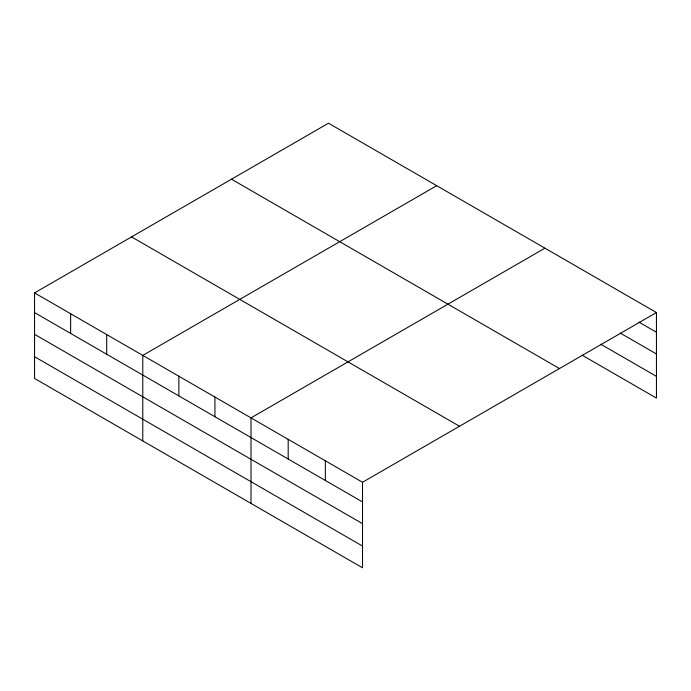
<?xml version="1.0" encoding="UTF-8"?>
<svg xmlns="http://www.w3.org/2000/svg" width="691" height="691" viewBox="0 0 691 691"><rect width="100%" height="100%" fill="white"/><g stroke="black" fill="none" stroke-linecap="round" stroke-linejoin="round"><path stroke-width="1.04" d="M362.516 523.674L362.516 482.258L34.55 292.906L34.55 378.443L362.516 567.795L362.516 523.674L34.55 334.323M582.107 355.174L656.45 398.094L656.45 312.557L328.484 123.205L34.55 292.906M436.712 185.689L142.778 355.39L142.778 440.936M544.94 248.173L251.006 417.874L251.006 503.419M362.516 482.258L656.45 312.557M638.795 322.049L656.45 332.241M620.207 333.053L656.45 353.973M600.695 344.17L656.45 376.362M231.485 179.202L559.451 368.553M131.549 236.901L459.515 426.252M34.55 312.591L362.516 501.942M34.55 356.711L362.516 546.063M325.349 460.793L325.349 480.478M288.182 439.338L288.182 459.023M214.936 397.049L214.936 416.733M178.857 376.215L178.857 395.908M106.699 334.565L106.699 354.25M70.629 313.731L70.629 333.416"/></g></svg>
